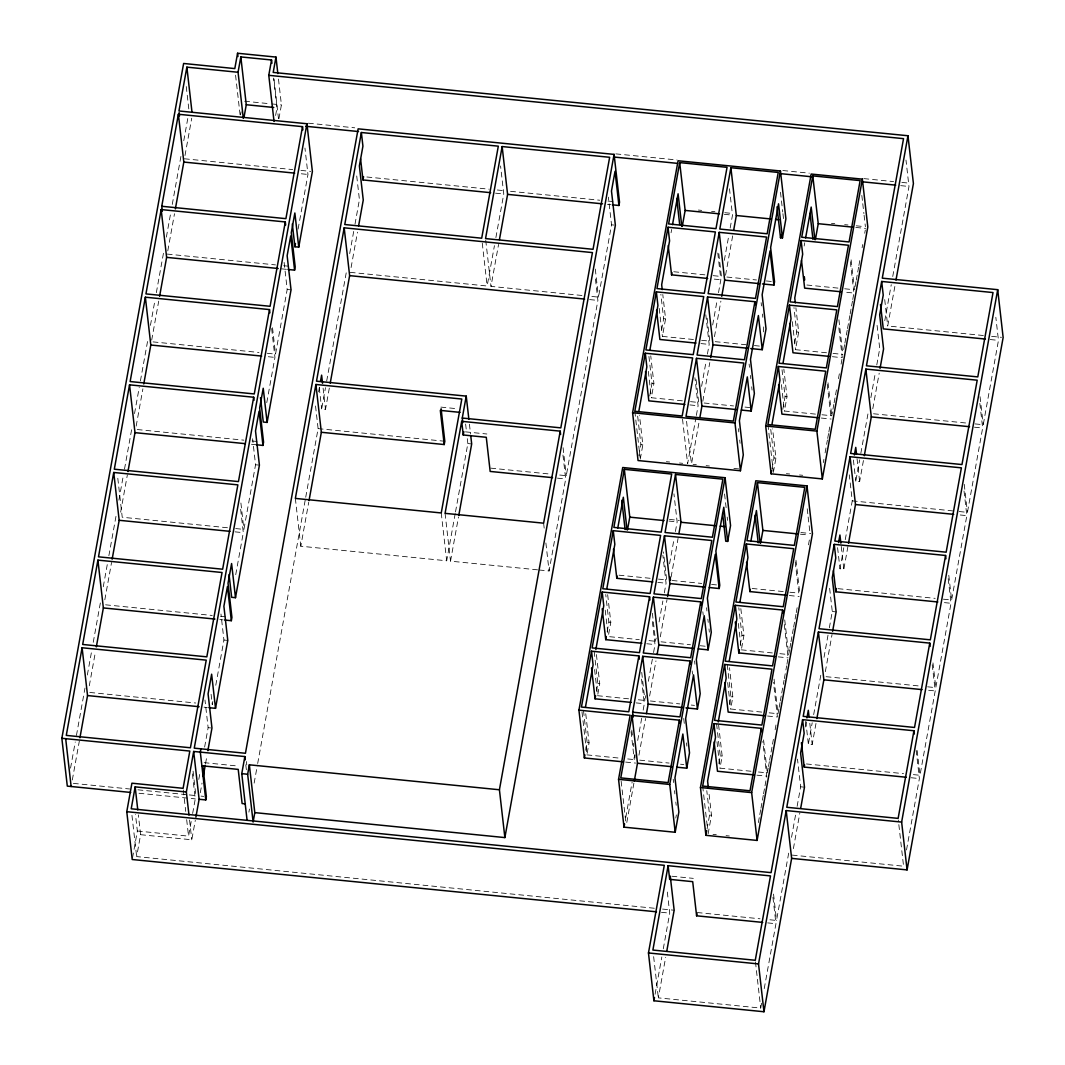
<?xml version="1.0" encoding="UTF-8"?>
<svg xmlns="http://www.w3.org/2000/svg" width="1065" height="1065" viewBox="0 0 1065 1065"><rect width="100%" height="100%" fill="white"/><g stroke="black" fill="none" stroke-linecap="round" stroke-linejoin="round"><path stroke-width="0.75" stroke-dasharray="5 3.75" d="M70.543 768.145L75.256 741.999M76.44 735.462L84.987 688.07M87.343 675.01L91.763 650.489M93.241 642.328L100.909 599.848M103.265 586.775L107.392 563.891M108.87 555.73L116.245 514.874M118.894 500.177L123.314 475.656M124.498 469.132L131.874 428.276M134.523 413.566L139.235 387.434M140.42 380.897L147.795 340.041M150.445 325.344L154.864 300.836M156.342 292.662L163.717 251.806M166.366 237.109L170.786 212.601M172.264 204.427L181.103 155.41M183.766 140.7L187.893 117.829M72.314 779.966L79.343 741.014M89.3 685.793L95.451 651.727M104.823 599.781L111.559 562.466M120.638 512.145L127.374 474.83M136.16 426.12L142.896 388.818M151.683 340.108L158.712 301.169M167.791 250.861L174.487 213.732M184.991 155.53L191.727 118.202M240.53 114.86L241.089 111.798M132.513 857.924L137.358 831.019L135.481 814.539M654.309 908.245L136.653 856.593L140.607 834.694L138.357 814.911M275.609 115.459L276.993 107.791L273.612 78.118M278.924 118.694L281.426 104.889L278.418 78.517M137.358 831.019L188.545 836.132L191.474 819.93M192.645 813.46L195.268 798.883L192.073 770.847M198.782 779.42L200.247 771.34M204.626 747.084L208.128 727.675L204.973 700.025M212.854 701.436L212.268 704.671L210.777 691.478M215.769 685.274L223.943 640.038L220.974 614.012M235.724 574.687L243.313 532.673L240.304 506.301M235.684 528.573L243.898 529.385L255.56 464.753L252.605 438.74M266.769 402.637L274.943 357.401L271.562 327.727M267.262 353.287L275.529 354.113L287.191 289.48L284.049 261.83M298.094 229.082L307.958 174.447L304.949 148.075M140.607 834.694L191.793 839.792L195.308 820.343M200.287 792.746L202.044 783.041M205.545 763.632L206.996 755.551M318.608 391.813L319.42 387.261M248.904 812.142L249.463 809.027M254.136 783.121L257.384 765.149M257.677 763.512L305.429 498.859M305.722 497.235L318.102 428.623L315.147 402.597M329.325 388.099L325.504 409.279L321.67 408.893L325.504 387.647M326.675 381.11L346.737 269.951M349.693 253.603L353.82 230.719M355.004 224.183L359.424 199.661L356.455 173.635M455.208 513.556L446.688 560.776L300.796 546.225L308.73 502.281M351.091 267.528L357.467 232.183M350.212 272.347L487.144 286.006L494.44 245.656M495.891 237.575L503.758 193.99L500.563 165.967M581.956 295.471L490.992 286.392L498.566 244.417M455.501 511.932L467.841 443.559L467.282 438.673M537.572 569.842L450.522 561.162L458.456 517.204M539.21 570.001L549.074 570.986L565.675 478.97L562.666 452.585M559.697 475.03L566.274 475.682L597.891 300.41L595.082 275.675M591.874 296.456L598.49 297.122L611.536 224.822L608.381 197.171M671.057 232.742L671.642 229.494M585.763 750.293L587.148 742.625L583.261 708.478M596.44 691.145L597.824 683.477L594.11 650.941M607.17 631.691L608.887 622.12L605.745 594.483M638.907 455.78L640.917 444.651L637.216 412.128M649.69 396.06L651.98 383.307L648.838 355.657M661.631 329.884L663.655 318.675L660.872 294.286M587.161 753.368L589.065 742.824L585.723 713.55M597.838 694.207L599.741 683.663L596.4 654.389M607.662 594.669L610.804 622.319L608.235 636.564L639.266 639.652M640.265 459.095L642.834 444.851L639.506 415.576M682.359 400.839L651.341 397.738L653.91 383.493L650.755 355.856M693.435 339.495L662.403 336.394L665.572 318.861L662.789 294.472M627.711 758.946L634.247 759.598L635.099 754.805M637.695 740.441L641.729 718.09M643.167 710.115L644.325 703.725L641.316 677.34M638.388 699.785L644.911 700.437L645.776 695.645M648.372 681.28L652.406 658.929M653.564 652.552L655.002 644.565L652.179 619.843M649.064 640.624L655.587 641.276L656.173 638.055M659.089 621.933L662.869 600.966M664.32 592.899L666.064 583.221L662.869 555.198M669.579 563.811L673.932 539.609M675.396 531.555L677.14 521.877L673.945 493.84M696.057 417.041L687.617 463.808L682.172 416.002M696.35 415.43L698.094 405.752L694.899 377.729M701.595 386.342L706.255 360.529M707.413 354.086L709.17 344.408L705.789 314.734M712.671 324.971L717.331 299.145M718.502 292.689L720.832 279.776L717.637 251.739M724.333 260.339L728.7 236.124M730.164 228.056L732.494 215.143L729.485 188.758M625.741 817.547L632.104 782.296M626.792 822.5L634.021 782.482M638.947 755.192L645.576 718.476M649.623 696.031L655.96 660.912M660.3 636.83L666.996 599.728M671.083 577.097L678.072 538.384M691.744 462.583L699.026 422.259M702.82 401.239L709.796 362.526M714.469 336.66L720.885 301.142M725.545 275.249L732.84 234.899M675.796 818.066L676.368 814.938M763.538 331.881L763.738 325.451M655.082 994.284L661.818 956.956M663.282 948.835L669.725 913.131L666.903 888.396M761.595 1003.217L760.716 1008.076L658.343 997.865L665.665 957.289M804.155 246.015L804.741 242.767M707.04 829.089L709.57 815.058L706.787 790.669M718.862 763.578L720.246 755.91L716.346 721.75M729.538 704.418L730.909 696.75L727.209 664.227M740.255 644.964L741.986 635.406L738.83 607.756M772.005 469.053L774.015 457.937L770.301 425.414M782.775 409.333L785.078 396.593L781.936 368.943M794.716 343.156L796.74 331.947L793.971 307.559M708.118 833.882L711.487 815.258L708.704 790.856M751.011 771.246L719.98 768.145L722.163 756.097L718.635 725.198M761.688 712.086L730.657 708.997L732.84 696.936L729.498 667.675M741.626 648.252L743.902 635.592L740.761 607.942M773.363 472.367L775.932 458.123L772.591 428.849M815.457 414.112L784.426 411.023L786.995 396.779L783.853 369.129M826.52 352.768L795.502 349.679L798.67 332.147L795.888 307.745M758.36 822.593L759.518 816.189M759.811 814.592L760.676 809.786M760.969 808.189L762.127 801.772M762.407 800.174L763.272 795.369M763.565 793.771L764.723 787.368M765.016 785.77L766.747 776.159L762.793 741.533M768.198 768.078L767.332 772.87L757.534 771.899M768.491 766.494L769.356 761.701M769.636 760.104L770.794 753.714M771.087 752.116L772.232 745.74M772.524 744.142L773.39 739.35M775.12 729.778L775.972 724.985M778.874 708.931L778.009 713.723L768.211 712.738M779.167 707.333L780.033 702.541M780.312 700.943L781.47 694.566M781.763 692.969L784.066 680.189M784.346 678.605L786.649 665.825M786.942 664.227L788.1 657.851L784.146 623.225M789.564 649.717L788.686 654.562L778.888 653.577M789.857 648.106L790.723 643.273M791.015 641.663L792.174 635.206M792.466 633.595L793.345 628.749M793.638 627.139L794.796 620.695M795.089 619.085L795.968 614.239M796.247 612.628L797.419 606.171M808.495 544.827L809.36 539.995M823.325 462.583L823.911 459.348M825.082 452.905L827.412 439.991M827.691 438.381L828.57 433.548M828.863 431.937L830.021 425.481M821.98 414.764L831.778 415.749L832.657 410.904M832.95 409.293L833.815 404.46M834.108 402.836L835.28 396.393M835.559 394.782L836.731 388.326M838.475 378.647L839.353 373.815M841.097 364.137L841.962 359.291M843.733 349.56L844.598 344.714M844.891 343.09L846.063 336.633M846.342 335.022L847.221 330.177M847.514 328.566L848.685 322.109M848.965 320.498L849.843 315.653M850.136 314.042L851.294 307.585M851.587 305.961L852.466 301.115M852.759 299.505L853.917 293.048L844.066 292.063M855.102 286.538L855.967 281.692M856.26 280.082L857.432 273.625M857.724 272.001L858.59 267.155M858.883 265.544L860.054 259.088M862.091 247.786L862.677 244.564M864.713 233.262L865.299 230.027M805.3 726.982L806.391 720.912M764.231 988.613L775.946 923.728L772.751 895.705M769.928 919.787L776.531 920.44L789.178 850.363M791.535 837.316L795.941 812.875M797.126 806.351L800.654 786.795L797.499 759.145M815.99 723.441L812.196 744.448L808.362 744.062L812.196 722.789M813.673 714.615L821.355 672.068M824.017 657.331L828.144 634.421M829.329 627.884L832.284 611.51L829.316 585.497M847.913 546.545L843.826 569.176L839.992 568.79L843.786 547.769M845.251 539.675L852.253 500.87L849.284 474.844M863.435 460.533L859.641 481.54L855.807 481.154L859.641 459.88M860.826 453.331L868.508 410.784M870.864 397.684L875.297 373.149M876.775 364.962L879.73 348.601L876.761 322.575M884.762 320.698L891.259 284.675M892.736 276.501L908.977 186.468L905.982 160.083M793.398 848.632L799.828 813.048M825.335 671.682L832.045 634.514M872.781 408.76L879.197 373.216M983.368 335.515L887.717 325.97L895.106 285.047M906.501 849.977L919.388 778.568L916.193 750.532M913.397 774.628L919.987 775.28L935.203 690.932L932.008 662.896M927.615 686.818L935.802 687.644L951.018 603.283L947.823 575.26M943.39 599.182L951.617 599.994L966.834 515.646L963.825 489.274M959.206 511.546L967.433 512.358L982.649 428.01L979.827 403.276M975.061 423.91L983.248 424.722L998.464 340.374L995.828 317.29M244.63 101.228L270.217 103.771M271.828 103.931L281.426 104.889M308.411 123.194L354.698 127.813M615.876 153.879L677.034 159.976M782.828 170.533L809.28 173.169M863.822 178.614L893.575 181.583M901.842 182.408L910.109 183.233M900.724 185.643L908.977 186.468M184.405 158.778L292.702 169.588M300.902 170.4L310.74 171.385M366.879 176.99L489.075 189.184M497.328 189.996L503.931 190.662M510.548 191.314L599.715 200.22M607.969 201.045L616.222 201.857M698.374 210.058L701.675 210.391M711.593 211.376L714.895 211.709M724.799 212.694L733.053 213.519M831.472 223.344L834.774 223.663M844.678 224.662L847.993 224.981M856.247 225.807L864.5 226.632M724.333 214.318L732.494 215.143M855.794 227.444L865.592 228.416M301.328 173.795L307.958 174.447M495.571 193.178L503.758 193.99M607.476 204.334L610.751 204.666M611.536 224.822L614.092 225.074M673.786 271.735L705.003 274.85M713.204 275.662L721.418 276.487L718.409 250.102M726.902 277.033L756.47 279.975M766.321 280.96L772.884 281.613M806.884 285.007L838.088 288.122M844.665 288.775L854.516 289.76L850.762 256.785M714.256 279.11L720.832 279.776M167.205 254.082L275.502 264.892M283.703 265.718L291.903 266.53M991.608 336.34L1001.499 337.325M281.466 268.833L286.392 269.325M589.624 299.584L597.891 300.41M990.237 339.549L998.464 340.374M663.655 318.675L665.572 318.861M796.74 331.947L798.67 332.147M287.191 289.48L291.038 289.866M701.595 340.307L709.756 341.12L706.747 314.734M715.227 341.665L746.259 344.754M754.419 345.579L760.943 346.231M833.056 353.42L842.854 354.392M700.956 343.582L709.17 344.408M832.404 356.695L842.255 357.68L838.688 326.356M651.98 383.307L653.91 383.493M785.078 396.593L786.995 396.779M153.054 341.892L258.981 352.462M873.54 413.779L968.511 423.258M268.313 356.735L274.943 357.401M974.462 427.198L982.649 428.01M690.519 401.651L698.693 402.464L695.685 376.091M704.165 403.009L733.545 405.938M744.981 407.083L749.88 407.576M689.88 404.926L698.094 405.752M821.341 418.052L831.193 419.038M440.91 407.11L457.364 408.747M640.917 444.651L642.834 444.851M774.015 457.937L775.932 458.123M465.485 431.857L486.865 434.001M666.384 461.691L669.659 462.024M679.457 462.995L682.718 463.328M693.089 464.353L696.35 464.686M706.148 465.658L709.423 465.991M733.905 468.427L738.804 468.92M786.423 473.672L789.684 473.992M799.482 474.977L802.757 475.296M318.102 428.623L444.811 441.256M467.841 443.559L471.675 443.945M137.225 429.528L243.872 440.164M252.072 440.99L256.998 441.482M852.253 500.87L952.616 510.88M251.473 444.278L256.399 444.771M490.765 468.147L549.86 474.045M960.284 514.994L966.834 515.646M557.461 478.145L565.675 478.97M255.56 464.753L259.407 465.139M669.446 519.427L679.35 520.426M800.893 532.553L810.798 533.538M668.98 521.065L677.14 521.877M800.441 534.177L808.601 534.989M227.457 527.747L122.235 517.257L117.549 476.028M838.075 588.679L935.163 598.357M235.032 531.848L243.313 532.673M944.442 602.63L951.018 603.283M619.031 575.18L650.236 578.295M658.45 579.12L666.663 579.932L663.468 551.91M672.148 580.478L701.702 583.434M711.566 584.419L716.492 584.911M752.13 588.466L783.334 591.581M789.897 592.233L798.111 593.045M657.851 582.395L666.064 583.221M789.311 595.521L799.163 596.506M832.284 611.51L836.118 611.896M608.887 622.12L610.804 622.319M741.986 635.406L743.902 635.592M661.059 641.822L690.453 644.764M700.251 645.736L705.15 646.229M741.333 649.836L772.365 652.938M646.788 643.753L655.002 644.565M778.235 656.865L788.1 657.851M105.595 604.813L212.241 615.45M220.442 616.262L225.367 616.755M826.094 676.688L919.428 686.006M219.843 619.55L223.131 619.883M928.653 690.266L935.203 690.932M223.943 640.038L227.777 640.424M597.824 683.477L599.741 683.663M730.909 696.75L732.84 696.936M628.59 698.813L597.572 695.711L594.563 669.339M650.382 700.983L679.776 703.912M691.212 705.057L694.473 705.376M636.111 702.9L644.325 703.725M767.559 716.026L777.423 716.998L773.47 682.385M89.793 692.45L195.72 703.02M806.445 763.951L903.533 773.643M587.148 742.625L589.065 742.824M720.246 755.91L722.163 756.097M204.041 707.187L207.316 707.519M911.161 777.743L919.388 778.568M586.895 754.872L619.55 758.134M639.719 760.144L669.1 763.073M680.535 764.217L683.797 764.537M625.661 762.087L635.565 763.073M756.895 775.174L766.747 776.159M208.128 727.675L210.684 727.928M800.654 786.795L804.488 787.181M204.121 762.66L238.813 766.121M709.57 815.058L711.487 815.258M713.018 834.361L716.292 834.694M726.09 835.666L729.352 835.998M73.379 783.374L129.664 788.992M137.931 789.817L187.586 794.77M189.25 794.929L195.867 795.595L193.045 770.86M201.032 796.114L203.695 796.38M792.24 855.102L903.573 866.204L898.314 820.037M138.996 793.265L195.268 798.883M671.909 876.242L693.302 878.372M662.576 909.071L674.158 910.229M697.189 912.519L760.011 918.789M661.458 912.306L669.725 913.131M767.679 922.902L775.946 923.728M980.053 396.699L983.248 424.722M964.238 484.335L967.433 512.358M948.795 575.273L951.617 599.994M932.98 662.909L935.802 687.644M884.709 299.598L887.717 325.97M861.825 195.441L862.583 202.03M862.77 203.681L863.901 213.572M864.088 215.223L865.392 226.765M917.165 750.545L919.987 775.28M850.349 261.724L853.731 291.397M857.045 458.762L859.641 481.54M838.914 319.78L842.668 352.755M853.398 460.013L855.807 481.154M828.024 382.774L831.778 415.749M827.239 384.412L831.006 417.387M841.243 546.412L843.826 569.176M837.583 547.65L839.992 568.79M780.485 192.219L782.748 212.002M782.935 213.652L783.68 220.242M792.307 321.643L795.502 349.679M807.23 508.777L807.976 515.367M808.162 517.018L810.052 533.498M781.43 384.638L784.426 411.023M795.994 560.243L799.762 593.218M795.222 561.881L798.79 593.205M809.799 723.308L812.196 744.448M761.142 302.673L761.515 305.935M762.447 314.055L762.82 317.317M805.766 721.298L808.362 744.062M767.918 424.549L773.177 470.717M784.745 619.937L788.499 652.912M749.108 364.057L749.48 367.305M750.412 375.439L750.785 378.701M751.704 386.821L752.076 390.083M774.069 679.097L777.823 712.072M738.418 428.663L738.777 431.911M739.709 440.045L740.082 443.293M763.578 739.895L767.146 771.22M773.536 894.068L776.531 920.44M724.573 494L726.45 510.494M727.209 517.084L727.581 520.386M738.325 623.451L741.147 648.186M727.661 682.612L730.657 708.997M755.458 961.921L760.716 1008.076M686.566 421.327L691.265 462.543M706.574 607.756L706.947 611.004M707.866 619.138L708.238 622.386M708.984 628.896L709.357 632.144M702.833 611.763L703.22 615.064M716.985 741.773L719.98 768.145M659.208 308.371L662.403 336.394M694.58 660.966L694.952 664.227M692.157 670.923L692.543 674.225M702.674 786.063L707.559 828.929M648.332 371.365L651.341 397.738M683.717 718.502L684.276 723.375M686.499 742.891L686.872 746.152M634.82 411.276L640.078 457.444M673.226 779.287L673.599 782.535M674.518 790.669L674.89 793.918M675.822 802.052L676.195 805.3M652.392 613.254L655.587 641.276M641.729 672.414L644.911 700.437M595.295 269.086L598.49 297.122M631.811 730.097L632.37 735.05M633.316 743.29L633.688 746.592M634.634 754.832L635.006 758.12M631.052 731.562L634.247 759.598M653.644 956.65L658.343 997.865M605.24 610.178L608.048 634.913M621.148 781.191L625.847 822.406M563.079 447.659L566.274 475.682M582.009 712.006L586.709 753.221M543.616 523.181L544.561 531.422M545.879 542.964L549.074 570.986M485.733 240.224L490.992 286.392M482.272 243.139L487.144 286.006M469.425 424.163L470.557 434.054M465.618 424.043L466.55 432.177M445.077 513.343L450.522 561.162M441.243 512.957L446.688 560.776M323.094 388.139L325.504 409.279M319.26 387.753L321.67 408.893M273.958 79.01L278.471 118.574M295.351 498.407L300.796 546.225M272.52 327.727L275.529 354.113M235.565 75.176L240.078 114.754M240.903 503.013L243.898 529.385M186.255 86.558L189.064 111.292M246.388 761.515L246.761 764.816M245.789 764.803L246.361 769.742M189.543 820.01L191.793 839.792M183.287 789.964L185.736 811.397M186.668 819.637L188.545 836.132M131.954 815.377L136.653 856.593"/><path stroke-width="1.5" d="M130.715 792.44L67.295 786.116L61.85 738.298L183.619 63.474L234.806 68.586L237.575 53.25L275.968 57.084L277.845 73.565M82.098 647.76L66.283 735.396L190.422 747.776L206.237 660.14L82.098 647.76L87.543 695.565L79.928 737.765M97.913 560.123L82.684 644.471L206.823 656.852L222.053 572.504L97.913 560.123L103.358 607.929L96.329 646.868M113.729 472.474L98.499 556.835L222.638 569.216L237.868 484.868L113.729 472.474L119.174 520.292L112.144 559.218M129.544 384.838L114.314 469.199L238.454 481.58L253.683 397.232L129.544 384.838L134.989 432.656L127.96 471.582M145.359 297.202L130.13 381.55L254.269 393.944L269.485 309.582L145.359 297.202L150.804 345.02L143.775 383.946M161.174 209.565L145.945 293.913L270.084 306.294L285.3 221.946L161.174 209.565L166.619 257.371L159.59 296.31M162.319 211.216L161.76 206.277L178.374 114.261L302.5 126.642L302.886 129.943M243.313 118.415L238.054 72.26L186.868 67.148L178.96 110.973L306.933 123.74L312.391 171.545L298.746 247.133L294.912 246.761L292.316 223.983M175.366 208.886L183.819 162.066L178.374 114.261M238.054 72.26L240.823 56.924L271.535 59.986L271.921 63.288M244.058 117.004L246.268 104.729L240.823 56.924M656.493 911.813L132.22 859.508L126.775 811.69L131.914 783.201L183.1 788.313L189.823 751.065L61.85 738.298M188.984 815.071L186.348 791.987L135.162 786.875L131.208 808.788L771.087 872.634L903.533 138.65L268.779 75.322L271.535 59.986M275.968 57.084L273.199 72.42L907.966 135.748L913.411 183.566L895.985 280.135M302.5 126.642L285.899 218.658L161.76 206.277M186.348 791.987L193.67 751.451L244.857 756.563L245.23 759.851M306.933 123.74L194.256 748.163L245.443 753.275L358.133 128.838L614.079 154.385L619.524 202.19L618.938 205.478L612.388 204.826M200.912 748.828L200.313 752.116L205.771 799.922L199.115 799.269L193.67 751.451M294.912 246.761L295.484 243.539M195.893 817.095L199.115 799.269M203.202 776.571L205.252 765.256M207.875 750.692L211.962 728.061L208.074 693.901L211.629 674.185L215.516 708.345L208.953 707.679M215.516 708.345L227.777 640.424L223.89 606.265L227.444 586.549L231.331 620.695L224.768 620.043M231.331 620.695L231.93 617.407L228.03 583.261L231.598 563.545L235.485 597.691L231.651 597.305L229.055 574.541M235.485 597.691L259.407 465.139L255.52 430.992L259.075 411.263L262.962 445.423L256.399 444.771M262.962 445.423L263.561 442.135L259.66 407.988L263.228 388.259L267.115 422.419L263.281 422.033L260.499 397.644M267.115 422.419L291.038 289.866L287.137 255.707L290.705 235.991L294.592 270.137L288.029 269.485M294.592 270.137L295.191 266.862L291.291 232.703L294.859 212.987L298.746 247.133M205.771 799.922L206.357 796.647L202.843 765.748M247.027 819.81L241.768 773.643L244.857 756.563M315.906 384.478L295.351 498.407L441.243 512.957L461.797 399.029L315.906 384.478L321.35 432.284L309.023 500.643M466.23 396.127L462.277 418.039L560.816 427.864L592.446 252.591L344.181 227.817L316.505 381.19L466.23 396.127L468.866 419.211M361.368 132.513L344.767 224.529L481.7 238.201L498.314 146.171L361.368 132.513L362.925 146.171L359.371 165.887L363.258 200.047L358.625 225.753M254.801 812.622L253.111 822.047L247.652 774.242L249.356 764.816L499.418 789.764L504.877 837.583L254.801 812.622L249.356 764.816M320.525 381.203L321.617 375.133L322.535 383.267M490.659 192.685L362.979 179.945L363.578 176.657M330.217 383.2L349.626 275.635L344.181 227.817M321.35 432.284L444.212 444.544L444.811 441.256L441.096 408.734M502.147 146.557L485.547 238.587L593.045 249.303L609.646 157.287L502.147 146.557L507.592 194.376L499.445 239.572M461.691 421.327L445.077 513.343L543.616 523.181L560.23 431.152L461.691 421.327L463.248 434.986L486.279 437.289L490.166 471.436L552.549 477.653M463.248 434.986L463.834 431.698M458.749 515.58L471.675 443.945L470.743 435.691M499.418 789.764L614.079 154.385M504.877 837.583L615.37 225.194L611.483 191.048L615.038 171.332L618.938 205.478M622.359 761.755L584.379 757.961L578.934 710.155L622.719 467.508L725.092 477.719L730.55 525.524L727.675 541.419L725.758 541.22L722.616 513.57M741.346 410.065L751.198 411.05L747.311 376.904L739.403 420.715L743.29 454.875L740.428 470.757L638.055 460.546L632.597 412.727L678.072 160.762L780.445 170.986L785.903 218.791L782.442 237.961L780.512 237.775L776.997 206.876M591.528 651.194L581.437 707.053L628.789 711.779L638.88 655.907L591.528 651.194L593.085 664.853L585.47 707.04M602.204 592.034L592.113 647.906L639.466 652.632L649.557 596.759L602.204 592.034L603.762 605.692L595.854 649.517M613.267 530.689L602.79 588.745L650.143 593.471L660.62 535.402L613.267 530.689L614.824 544.348L606.917 588.16M624.343 469.332L613.866 527.401L661.219 532.127L671.696 474.058L624.343 469.332L629.788 517.151L627.498 529.811M645.297 353.221L634.82 411.276L682.172 416.002L692.649 357.933L645.297 353.221L646.854 366.879L638.947 410.691M656.36 291.863L645.883 349.932L693.235 354.658L703.712 296.589L656.36 291.863L657.917 305.522L650.009 349.347M668.035 227.231L656.959 288.575L704.311 293.301L715.374 231.957L668.035 227.231L669.579 240.89L661.671 284.714L662.23 289.587M679.696 162.599L668.62 223.943L715.973 228.669L727.049 167.325L679.696 162.599L685.141 210.417L682.266 226.352M617.767 528.08L623.331 497.235L627.032 529.758M672.521 224.622L678.086 193.79L681.786 226.312M584.379 757.961L584.925 754.899M631.186 702.407L595.055 698.813L595.601 695.738M641.862 643.26L605.732 639.652L606.304 636.471M652.925 581.916L616.795 578.308L617.194 576.112M707.693 278.458L671.562 274.85L671.948 272.667M676.901 767.199L686.765 768.184L682.865 734.025L674.957 777.849L678.858 811.996L675.197 832.271L624.01 827.159L618.552 779.34L630.121 715.254L578.934 710.155M632.038 715.454L620.775 777.889L668.128 782.615L679.39 720.18L632.038 715.454L637.482 763.259L634.314 780.871M633.196 717.118L632.637 712.166L642.714 656.293L690.067 661.019L690.413 664.054M653.391 597.132L643.313 653.005L690.666 657.731L700.743 601.858L653.391 597.132L658.836 644.951L657.105 654.522M664.467 535.788L653.99 593.857L701.329 598.583L711.806 540.514L664.467 535.788L669.912 583.607L667.582 596.506M675.529 474.444L665.053 532.5L712.405 537.226L722.882 479.17L675.529 474.444L680.974 522.263L678.938 533.552M696.483 358.319L686.006 416.388L733.359 421.101L743.836 363.045L696.483 358.319L701.928 406.138L699.891 417.427M707.559 296.975L697.082 355.031L744.435 359.757L754.912 301.701L707.559 296.975L713.004 344.794L710.675 357.694M719.221 232.343L708.145 293.687L755.498 298.413L766.574 237.069L719.221 232.343L724.666 280.148L721.75 296.296M730.883 167.711L719.807 229.055L767.159 233.781L778.235 172.437L730.883 167.711L736.328 215.516L733.705 230.053M624.01 827.159L624.583 823.951M646.428 713.683L648.159 704.111L642.714 656.293M690.067 661.019L679.989 716.891L632.637 712.166M675.197 832.271L669.752 784.452L725.092 477.719M740.428 470.757L734.983 422.938L780.445 170.986M791.641 858.377L907.074 869.905L901.629 822.087L786.196 810.572L791.641 858.377L763.964 1011.75L653.91 1000.767L648.465 952.962L664.28 865.312L126.775 811.69M780.512 237.775L781.098 234.58M668.114 865.699L652.885 950.06L755.271 960.271L770.501 875.909L668.114 865.699L669.672 879.357L692.703 881.66L696.603 915.807L762.713 922.41M686.765 768.184L689.521 752.848L685.634 718.689L693.541 674.877L697.429 709.024L685.94 707.879M697.429 709.024L700.198 693.688L696.31 659.541L704.218 615.716L708.105 649.863L698.254 648.878M708.105 649.863L711.274 632.344L707.386 598.184L715.294 554.372L719.181 588.519L709.33 587.534M719.181 588.519L719.767 585.231L715.88 551.084L723.787 507.26L727.675 541.419M751.198 411.05L754.366 393.518L750.479 359.371L758.386 315.546L762.274 349.706L750.772 348.561M762.274 349.706L766.028 328.885L762.141 294.739L770.048 250.914L773.936 285.074L762.447 283.929M773.936 285.074L774.535 281.786L770.634 247.626L778.542 203.814L782.442 237.961M669.672 879.357L670.258 876.069L674.158 910.229L666.836 950.805M653.91 1000.767L654.496 997.519M700.464 787.514L755.817 480.781L807.004 485.893L812.449 533.698L757.095 840.431L705.909 835.333L700.464 787.514L751.65 792.626L757.095 840.431M765.695 426.013L811.171 174.048L862.357 179.146L867.802 226.965L822.34 478.93L771.14 473.819L765.695 426.013L816.882 431.112L822.34 478.93M713.949 723.628L702.674 786.063L750.026 790.789L761.302 728.354L713.949 723.628L715.507 737.286L707.599 781.098L708.332 787.607M724.626 664.467L714.535 720.339L761.888 725.065L771.965 669.193L724.626 664.467L726.17 678.125L718.263 721.95M735.289 605.306L725.212 661.179L772.564 665.905L782.642 610.032L735.289 605.306L736.847 618.965L729.232 661.165M746.365 543.962L735.888 602.018L783.241 606.744L793.718 548.688L746.365 543.962L747.923 557.621L740.015 601.445M757.441 482.618L746.964 540.674L794.304 545.4L804.781 487.344L757.441 482.618L762.886 530.423L760.596 543.083M778.395 366.493L767.918 424.549L815.271 429.275L825.748 371.219L778.395 366.493L779.953 380.152L772.045 423.977M789.458 305.149L778.981 363.205L826.334 367.931L836.81 309.875L789.458 305.149L791.015 318.808L783.108 362.632M801.12 240.517L790.057 301.861L837.409 306.587L848.472 245.243L801.12 240.517L802.677 254.176L794.77 297.987L795.329 302.873M812.781 175.885L801.719 237.229L849.071 241.955L860.134 180.597L812.781 175.885L818.24 223.69L815.364 239.625M750.852 541.353L756.416 510.521L760.13 543.043M805.619 237.908L811.184 207.063L814.885 239.598M705.909 835.333L706.747 830.647M774.961 656.533L738.817 652.925L739.403 649.743M786.023 595.189L749.893 591.581L750.293 589.398M771.14 473.819L771.712 470.637M696.603 915.807L696.989 913.624M751.65 792.626L807.004 485.893M816.882 431.112L862.357 179.146M763.964 1011.75L758.52 963.932L786.196 810.572M802.597 719.647L786.782 807.283L898.128 818.386L913.943 730.75L802.597 719.647L804.155 733.306L800.6 753.022L804.488 787.181L800.694 808.202M818.413 632.011L803.196 716.359L914.529 727.462L929.758 643.114L818.413 632.011L823.871 679.816L816.868 718.595M834.228 544.361L819.012 628.723L930.344 639.825L945.574 555.477L834.228 544.361L835.785 558.02L832.231 577.749L836.118 611.896L832.617 631.292M850.043 456.725L834.827 541.073L946.159 552.189L961.389 467.841L850.043 456.725L855.488 504.544L848.499 543.323M865.858 369.089L850.642 453.437L961.975 464.553L977.204 380.192L865.858 369.089L871.303 416.894L864.314 455.687M881.674 281.453L866.457 365.801L977.79 376.904L993.019 292.555L881.674 281.453L883.231 295.112L879.677 314.827L883.564 348.974L880.063 368.37M907.966 135.748L882.273 278.165L997.705 289.68L1003.15 337.485L907.074 869.905M806.937 717.89L808.308 710.302L809.054 716.798M838.568 542.604L839.939 535.016L840.871 543.15M854.383 454.968L855.754 447.38L856.5 453.89M906.222 777.25L804.208 767.08L804.607 764.883M937.852 601.978L835.839 591.794L836.438 588.506M901.629 822.087L997.705 289.68M246.268 104.729L273.758 107.472M305.628 126.269L358.519 131.541M614.745 157.114L677.553 163.371M780.046 173.595L811.45 176.737M862.703 181.849L895.758 185.15M685.141 210.417L719.434 213.839M736.328 215.516L770.621 218.937M775.52 219.43L778.781 219.749M818.24 223.69L852.519 227.111M183.819 162.066L294.712 173.129M507.592 194.376L602.564 203.841M724.666 280.148L759.159 283.596M840.778 291.743L804.647 288.136L801.506 260.486M166.619 257.371L278.191 268.5M349.626 275.635L584.658 299.079M985.298 339.056L883.284 328.872L880.502 304.483M696.031 343.09L659.887 339.482L656.559 310.221M713.004 344.794L747.497 348.228M829.116 356.376L792.986 352.768L789.658 323.494M150.804 345.02L261.697 356.083M871.303 416.894L969.549 426.706M684.955 404.447L648.825 400.839L645.483 371.565M701.928 406.138L736.421 409.572M818.053 417.72L781.923 414.112L778.582 384.838M632.597 412.727L734.983 422.938M460.067 412.368L440.324 410.398L444.212 444.544M134.989 432.656L244.91 443.626M855.488 504.544L953.734 514.342M629.788 517.151L664.081 520.572M680.974 522.263L715.267 525.684M720.166 526.163L725.065 526.656M762.886 530.423L797.166 533.845M119.174 520.292L230.067 531.355M669.912 583.607L704.404 587.041M658.836 644.951L693.328 648.399M103.358 607.929L214.93 619.058M823.871 679.816L922.104 689.614M648.159 704.111L682.652 707.546M764.284 715.693L728.154 712.086L724.812 682.811M87.543 695.565L199.115 706.707M637.482 763.259L671.975 766.707M753.607 774.854L717.477 771.246L714.136 741.972M618.552 779.34L669.752 784.452M201.871 765.775L238.214 769.396L242.114 803.556L245.389 803.875M241.768 773.643L247.652 774.242M648.465 952.962L758.52 963.932M945.574 555.477L945.946 558.766M929.758 643.114L930.131 646.415M913.943 730.75L914.316 734.051M809.999 213.386L812.968 239.399M804.315 276.714L804.687 279.975M833.429 570.654L835.839 591.794M754.912 301.701L755.258 304.736M801.426 742.678L804.208 767.08M782.642 610.032L783.028 613.334M755.058 515.207L758.213 542.857M746.552 562.307L749.893 591.581M761.302 728.354L761.675 731.642M735.303 622.027L738.817 652.925M676.728 198.476L679.683 224.502M668.221 245.576L671.562 274.85M700.743 601.858L701.09 604.893M670.125 577.017L670.497 580.319M679.39 720.18L679.736 723.215M649.557 596.759L649.93 600.048M621.774 500.297L625.115 529.571M638.88 655.907L639.253 659.208M613.467 549.034L616.795 578.308M602.204 608.754L605.732 639.652M591.528 667.915L595.055 698.813M560.23 431.152L560.603 434.453M462.277 418.039L462.796 422.592M360.569 158.805L362.979 179.945M268.779 75.322L274.038 121.49M285.3 221.946L285.646 224.981M269.485 309.582L269.871 312.884M237.575 53.25L237.961 56.551M253.683 397.232L254.029 400.267M186.868 67.148L191.94 111.665M179.146 112.624L179.519 115.912M135.162 786.875L137.784 809.959M65.684 738.684L71.129 786.489"/></g></svg>
